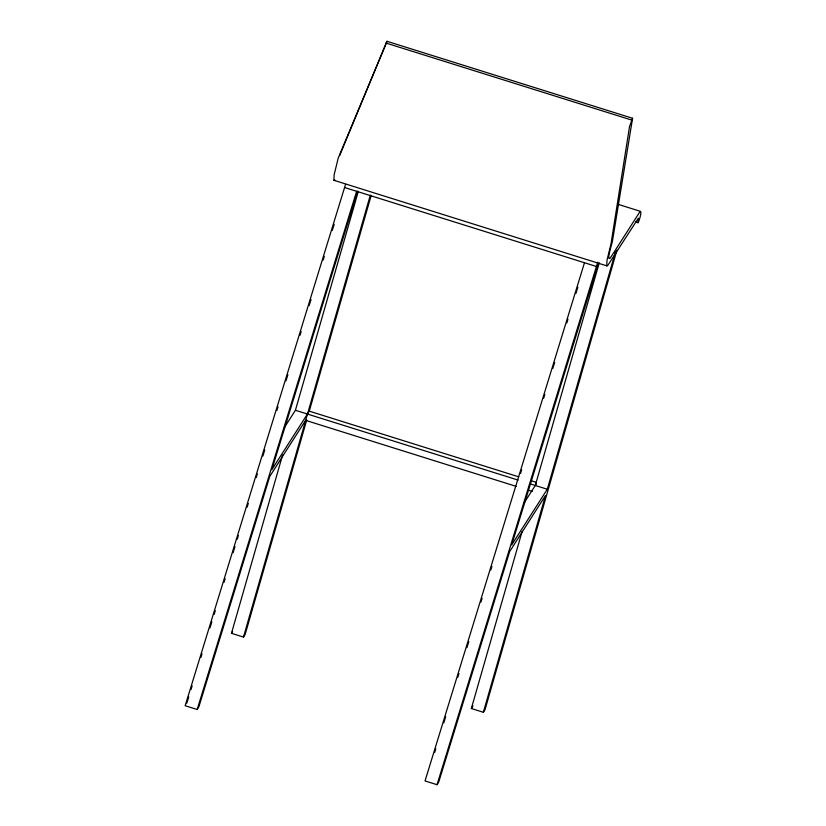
<?xml version="1.0" encoding="UTF-8"?>
<svg xmlns="http://www.w3.org/2000/svg" width="826" height="826" viewBox="0 0 826 826"><rect width="100%" height="100%" fill="white"/><g stroke="black" fill="none" stroke-linecap="round" stroke-linejoin="round"><path stroke-width="1.24" d="M638.013 222.721L638.384 218.136L608.37 264.537A52.916 3.831 -72.6 0 1 606.749 265.838L333.91 180.295L334.169 174.678L338.175 158.231L387.022 41.3L632.571 118.283L612.448 241.171C612.386 242.462 605.912 262.121 610.3 258.022L639.448 212.437C643.278 208.307 638.322 223.629 638.013 222.721L635.555 221.946M306.735 419.959L245.167 634.44L243.484 637.073L231.476 633.305L282.606 454.971M243.484 637.073L370.327 195.081M357.555 191.126L271.837 469.695L309.265 411.152L371.06 195.917M616.95 250.133L485.038 709.648L483.355 712.28L471.347 708.512L522.125 531.417M483.355 712.28L545.49 495.548L509.632 551.613L438.72 782.067L437.037 784.7L425.029 780.942L584.488 262.74M284.474 427.393L295.419 410.274L358.329 191.312M535.289 485.481L599.263 262.813M598.179 263.866L511.697 544.892L547.297 489.24L615.525 251.734M516.333 486.411L305.62 420.341L269.761 476.416L198.849 706.86L197.166 709.493L185.158 705.734L345.567 184.322M437.037 784.7L597.745 262.214M632.571 118.283L629.536 126.554L611.013 243.773L607.007 260.221L606.749 265.838M186.852 703.102L188.741 696.938M191.023 689.545L192.159 685.848M200.883 657.496L202.019 653.8M209.98 627.925L211.879 621.761M214.151 614.368L215.287 610.672M224.011 582.33L225.147 578.634M233.108 552.749L235.007 546.585M237.279 539.192L238.425 535.496M247.139 507.154L248.285 503.457M256.246 477.583L257.382 473.876M262.864 456.066L264.764 449.902M276.896 410.46L278.032 406.764M286.002 380.879L287.892 374.715M300.034 335.273L301.17 331.577M309.141 305.692L311.03 299.528M323.173 260.087L324.308 256.39M332.269 230.506L334.169 224.342M197.166 709.493L356.625 191.291M434.683 752.424L435.818 748.728M443.779 722.843L445.679 716.689M457.81 677.248L458.946 673.551M466.917 647.677L468.807 641.513M480.949 602.082L482.085 598.375M490.799 570.033L491.945 566.337M520.556 473.339L521.691 469.643M543.694 398.153L544.83 394.456M552.8 368.572L554.69 362.407M566.832 322.966L567.968 319.27M575.939 293.385L577.828 287.221M339.61 155.629L387.022 41.3M231.476 633.305L232.602 631.549M524.334 502.6L536.518 483.561M471.347 708.512L473.03 705.879M385.918 43.024L631.467 120.007M618.457 204.456L640.573 211.394M344.628 187.533L596.496 266.499M309.265 411.152L518.759 476.839M531.004 480.68L535.909 482.208M295.419 410.274L518.139 480.102M530.385 483.943L547.297 489.24M528.588 490.252L532.264 491.408M334.85 179.934A52.916 3.831 -72.6 0 1 333.91 180.295"/></g></svg>
